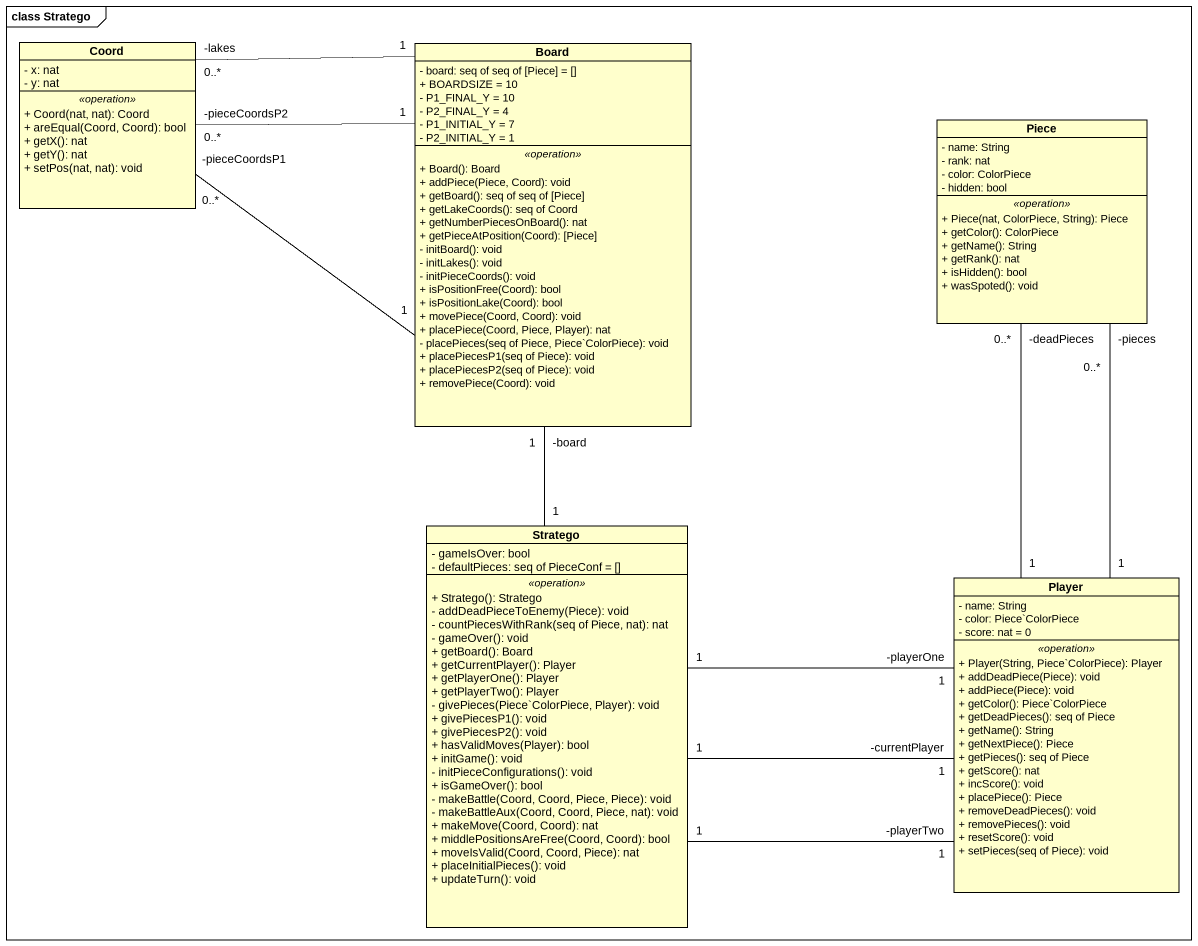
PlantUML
@startuml
mainframe class Stratego
hide circle
hide empty members
skinparam classAttributeIconSize 0
class Coord {
  - x: nat
  - y: nat
  .. <<operation>> ..
  + Coord(nat, nat): Coord
  + areEqual(Coord, Coord): bool
  + getX(): nat
  + getY(): nat
  + setPos(nat, nat): void
}
class Board {
  - board: seq of seq of [Piece] = []
  + BOARDSIZE = 10
  - P1_FINAL_Y = 10
  - P2_FINAL_Y = 4
  - P1_INITIAL_Y = 7
  - P2_INITIAL_Y = 1
  .. <<operation>> ..
  + Board(): Board
  + addPiece(Piece, Coord): void
  + getBoard(): seq of seq of [Piece]
  + getLakeCoords(): seq of Coord
  + getNumberPiecesOnBoard(): nat
  + getPieceAtPosition(Coord): [Piece]
  - initBoard(): void
  - initLakes(): void
  - initPieceCoords(): void
  + isPositionFree(Coord): bool
  + isPositionLake(Coord): bool
  + movePiece(Coord, Coord): void
  + placePiece(Coord, Piece, Player): nat
  - placePieces(seq of Piece, Piece`ColorPiece): void
  + placePiecesP1(seq of Piece): void
  + placePiecesP2(seq of Piece): void
  + removePiece(Coord): void
}
class Piece {
  - name: String
  - rank: nat
  - color: ColorPiece
  - hidden: bool
  .. <<operation>> ..
  + Piece(nat, ColorPiece, String): Piece
  + getColor(): ColorPiece
  + getName(): String
  + getRank(): nat
  + isHidden(): bool
  + wasSpoted(): void
}
class Stratego {
  - gameIsOver: bool
  - defaultPieces: seq of PieceConf = []
  .. <<operation>> ..
  + Stratego(): Stratego
  - addDeadPieceToEnemy(Piece): void
  - countPiecesWithRank(seq of Piece, nat): nat
  - gameOver(): void
  + getBoard(): Board
  + getCurrentPlayer(): Player
  + getPlayerOne(): Player
  + getPlayerTwo(): Player
  - givePieces(Piece`ColorPiece, Player): void
  + givePiecesP1(): void
  + givePiecesP2(): void
  + hasValidMoves(Player): bool
  + initGame(): void
  - initPieceConfigurations(): void
  + isGameOver(): bool
  - makeBattle(Coord, Coord, Piece, Piece): void
  - makeBattleAux(Coord, Coord, Piece, nat): void
  + makeMove(Coord, Coord): nat
  + middlePositionsAreFree(Coord, Coord): bool
  + moveIsValid(Coord, Coord, Piece): nat
  + placeInitialPieces(): void
  + updateTurn(): void
}
class Player {
  - name: String
  - color: Piece`ColorPiece
  - score: nat = 0
  .. <<operation>> ..
  + Player(String, Piece`ColorPiece): Player
  + addDeadPiece(Piece): void
  + addPiece(Piece): void
  + getColor(): Piece`ColorPiece
  + getDeadPieces(): seq of Piece
  + getName(): String
  + getNextPiece(): Piece
  + getPieces(): seq of Piece
  + getScore(): nat
  + incScore(): void
  + placePiece(): Piece
  + removeDeadPieces(): void
  + removePieces(): void
  + resetScore(): void
  + setPieces(seq of Piece): void
}
Coord "-pieceCoordsP1\n0..*" -right- "1" Board
Coord "-lakes\n0..*" -right- "1" Board
Coord "-pieceCoordsP2\n0..*" -right- "1" Board
Board "-board\n1" -- "1" Stratego
Piece "-deadPieces\n0..*" -- "1" Player
Piece "-pieces\n0..*" -- "1" Player
Player "-currentPlayer\n1" -left- "1" Stratego
Player "-playerTwo\n1" -left- "1" Stratego
Player "-playerOne\n1" -left- "1" Stratego
@enduml
